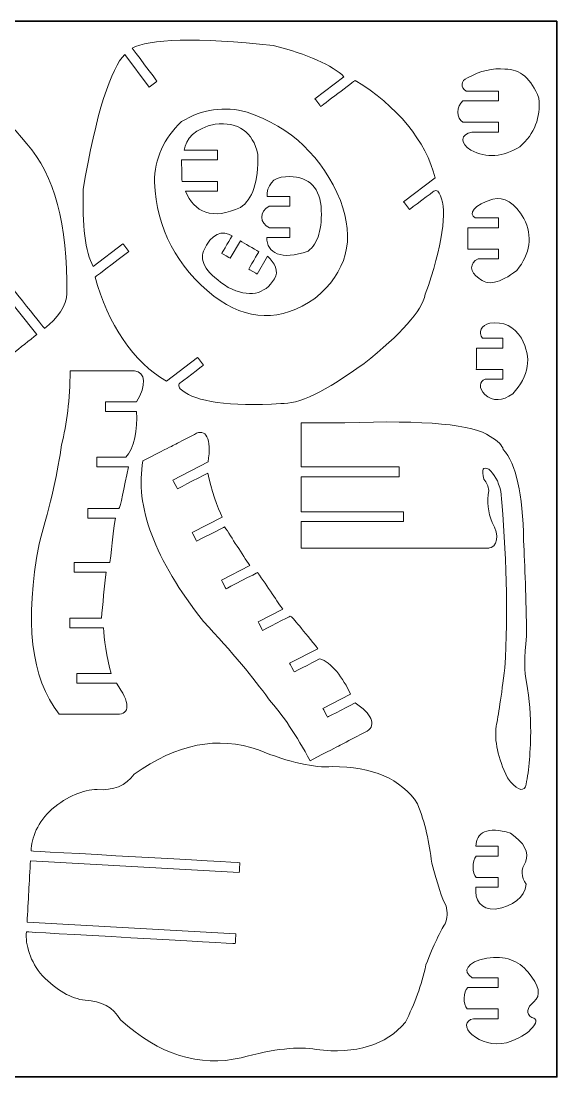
# Model space of a CAD drawing. Header units: inches. Extents: x -777 to 162, y -556 to 220.
# Drawn here: x 7.6 to 162.4, y -554.3 to -249.5 of the extents above; entities that cross this region are included whole.
import ezdxf

# ---------------------------------------------------------------- set-up
doc = ezdxf.new("R2010")
doc.units = ezdxf.units.IN
doc.header["$MEASUREMENT"] = 0
doc.layers.add('Layer 1', color=1, linetype='Continuous')
doc.layers.add('Layer 2', color=5, linetype='Continuous')

msp = doc.modelspace()

# ---------------------------------------------------------------- linework, layer by layer
at = {"layer": 'Layer 1', "lineweight": 9}
for points, knots in [([(20.7955, -328.1248), (21.1244, -308.2721), (17.2764, -293.8994), (9.2497, -285.0074), (9.2497, -285.0074), (1.165, -274.7102), (-10.0938, -266.1868), (-24.5263, -259.4373), (-24.5263, -259.4373), (-40.5374, -252.6586), (-52.8619, -253.557), (-61.4997, -262.1333)], [0, 0, 0, 0, 0.33333333, 0.33333333, 0.33333333, 0.33333334, 0.66666667, 0.66666667, 0.66666667, 0.66666668, 1, 1, 1, 1]), ([(100.8802, -265.5758), (97.7447, -262.4172), (90.2071, -258.9931), (80.4648, -256.6082), (80.4648, -256.6082), (58.5573, -254.0545), (44.2901, -254.7156), (39.6995, -257.3595)], [0, 0, 0, 0, 0.5, 0.5, 0.5, 0.50000001, 1, 1, 1, 1]), ([(37.5504, -259.1918), (37.5504, -259.1918), (44.6271, -268.5591), (44.6271, -268.5591), (44.6271, -268.5591), (44.6271, -268.5591), (46.8769, -266.8594), (46.8769, -266.8594), (46.8769, -266.8594), (46.8769, -266.8594), (39.6995, -257.3595), (39.6995, -257.3595)], [0, 0, 0, 0, 0.33333333, 0.33333333, 0.33333333, 0.33333334, 0.66666667, 0.66666667, 0.66666667, 0.66666668, 1, 1, 1, 1]), ([(28.4069, -320.3258), (26.2258, -316.4461), (25.2159, -308.0903), (25.5851, -298.0667), (25.5851, -298.0667), (29.1174, -276.2947), (33.7524, -262.8851), (37.5504, -259.1918)], [0, 0, 0, 0, 0.5, 0.5, 0.5, 0.50000001, 1, 1, 1, 1]), ([(137.5046, -286.7723), (142.1131, -289.1408), (146.8404, -288.8113), (151.6877, -285.783), (151.6877, -285.783), (155.9667, -282.0659), (157.792, -277.3883), (157.1636, -271.7518), (157.1636, -271.7518), (155.0394, -266.1458), (151.7777, -263.3571), (147.3791, -263.387), (147.3791, -263.387), (143.9085, -263.0276), (140.3177, -263.8666), (136.6069, -265.9056), (136.6069, -265.9056), (134.6023, -266.7039), (134.4525, -268.7666), (136.1582, -269.7285)], [0, 0, 0, 0, 0.2, 0.2, 0.2, 0.20000001, 0.4, 0.4, 0.4, 0.40000001, 0.6, 0.6, 0.6, 0.60000001, 0.8, 0.8, 0.8, 0.80000001, 1, 1, 1, 1]), ([(100.8802, -265.5758), (100.8802, -265.5758), (92.4561, -271.9397), (92.4561, -271.9397), (92.4561, -271.9397), (92.4561, -271.9397), (94.1558, -274.1891), (94.1558, -274.1891), (94.1558, -274.1891), (94.1558, -274.1891), (104.1111, -266.668), (104.1111, -266.668)], [0, 0, 0, 0, 0.33333333, 0.33333333, 0.33333333, 0.33333334, 0.66666667, 0.66666667, 0.66666667, 0.66666668, 1, 1, 1, 1]), ([(136.1579, -269.7285), (136.1579, -269.7285), (145.5735, -269.7285), (145.5735, -269.7285), (145.5735, -269.7285), (145.5735, -269.7285), (145.5735, -272.5478), (145.5735, -272.5478), (145.5735, -272.5478), (145.5735, -272.5478), (135.2605, -272.5478), (135.2605, -272.5478)], [0, 0, 0, 0, 0.33333333, 0.33333333, 0.33333333, 0.33333334, 0.66666667, 0.66666667, 0.66666667, 0.66666668, 1, 1, 1, 1]), ([(53.9319, -278.5381), (59.9557, -274.927), (66.2847, -274.0159), (72.9192, -275.8048), (72.9192, -275.8048), (85.7107, -280.2139), (94.6856, -288.7137), (99.8429, -301.3028), (99.8429, -301.3028), (104.1867, -312.63), (101.7315, -322.0513), (92.4777, -329.5664)], [0, 0, 0, 0, 0.33333333, 0.33333333, 0.33333333, 0.33333334, 0.66666667, 0.66666667, 0.66666667, 0.66666668, 1, 1, 1, 1]), ([(53.9319, -278.5381), (48.8118, -283.3456), (46.2054, -289.1847), (46.1125, -296.0558), (46.1125, -296.0558), (46.8568, -309.5659), (52.579, -320.5228), (63.2784, -328.9253), (63.2784, -328.9253), (72.9862, -336.2002), (82.7195, -336.4138), (92.4777, -329.5664)], [0, 0, 0, 0, 0.33333333, 0.33333333, 0.33333333, 0.33333334, 0.66666667, 0.66666667, 0.66666667, 0.66666668, 1, 1, 1, 1]), ([(54.747, -286.8034), (55.016, -283.7063), (57.9785, -280.4116), (63.6345, -279.2857), (63.6345, -279.2857), (70.3963, -278.5367), (74.5259, -281.4442), (76.0217, -288.0103), (76.0217, -288.0103), (76.1409, -295.9854), (74.4654, -301.0822), (70.9948, -303.3009), (70.9948, -303.3009), (62.8858, -307.104), (57.5896, -304.7563), (55.1064, -298.6233)], [0, 0, 0, 0, 0.25, 0.25, 0.25, 0.25000001, 0.5, 0.5, 0.5, 0.50000001, 0.75, 0.75, 0.75, 0.75000001, 1, 1, 1, 1]), ([(135.2605, -278.729), (135.2605, -278.729), (145.5735, -278.729), (145.5735, -278.729), (145.5735, -278.729), (145.5735, -278.729), (145.5735, -281.5483), (145.5735, -281.5483), (145.5735, -281.5483), (145.5735, -281.5483), (137.8636, -281.5483), (137.8636, -281.5483)], [0, 0, 0, 0, 0.33333333, 0.33333333, 0.33333333, 0.33333334, 0.66666667, 0.66666667, 0.66666667, 0.66666668, 1, 1, 1, 1]), ([(54.747, -286.8034), (54.747, -286.8034), (64.3809, -286.8034), (64.3809, -286.8034), (64.3809, -286.8034), (64.3809, -286.8034), (64.3809, -289.6228), (64.3809, -289.6228), (64.3809, -289.6228), (64.3809, -289.6228), (53.9393, -289.6228), (53.9393, -289.6228)], [0, 0, 0, 0, 0.33333333, 0.33333333, 0.33333333, 0.33333334, 0.66666667, 0.66666667, 0.66666667, 0.66666668, 1, 1, 1, 1]), ([(78.6565, -300.1661), (78.537, -297.1893), (80.3321, -294.4942), (84.0425, -294.4472), (84.0425, -294.4472), (90.2058, -294.1177), (93.6174, -296.9655), (94.2764, -302.9921), (94.2764, -302.9921), (94.6948, -309.4677), (93.4381, -313.7848), (90.5058, -315.9437), (90.5058, -315.9437), (82.6363, -318.668), (78.6565, -316.5604), (78.5669, -311.9857)], [0, 0, 0, 0, 0.25, 0.25, 0.25, 0.25000001, 0.5, 0.5, 0.5, 0.50000001, 0.75, 0.75, 0.75, 0.75000001, 1, 1, 1, 1]), ([(127.206, -294.8067), (127.206, -294.8067), (118.1319, -301.6621), (118.1319, -301.6621), (118.1319, -301.6621), (118.1319, -301.6621), (119.8313, -303.9113), (119.8313, -303.9113), (119.8313, -303.9113), (119.8313, -303.9113), (126.8393, -298.6171), (126.8393, -298.6171)], [0, 0, 0, 0, 0.33333333, 0.33333333, 0.33333333, 0.33333334, 0.66666667, 0.66666667, 0.66666667, 0.66666668, 1, 1, 1, 1]), ([(12.1568, -339.9889), (12.1568, -339.9889), (-20.8254, -298.7616), (-20.8254, -298.7616), (-20.8254, -298.7616), (-20.8254, -298.7616), (-18.6239, -297.0004), (-18.6239, -297.0004), (-18.6239, -297.0004), (-18.6239, -297.0004), (14.3583, -338.2277), (14.3583, -338.2277)], [0, 0, 0, 0, 0.33333333, 0.33333333, 0.33333333, 0.33333334, 0.66666667, 0.66666667, 0.66666667, 0.66666668, 1, 1, 1, 1]), ([(54.1183, -295.8039), (54.1183, -295.8039), (64.3809, -295.8039), (64.3809, -295.8039), (64.3809, -295.8039), (64.3809, -295.8039), (64.3809, -298.6233), (64.3809, -298.6233), (64.3809, -298.6233), (64.3809, -298.6233), (55.1064, -298.6233), (55.1064, -298.6233)], [0, 0, 0, 0, 0.33333333, 0.33333333, 0.33333333, 0.33333334, 0.66666667, 0.66666667, 0.66666667, 0.66666668, 1, 1, 1, 1]), ([(106.6803, -348.3683), (117.4662, -339.9063), (123.3599, -333.2518), (124.3607, -328.405), (124.3607, -328.405), (129.4173, -314.4713), (130.7018, -304.1524), (128.7627, -299.9986), (128.7627, -299.9986), (128.3805, -298.672), (127.7398, -298.2109), (126.8393, -298.6171)], [0, 0, 0, 0, 0.33333333, 0.33333333, 0.33333333, 0.33333334, 0.66666667, 0.66666667, 0.66666667, 0.66666668, 1, 1, 1, 1]), ([(78.6565, -300.1661), (78.6565, -300.1661), (85.2354, -300.1661), (85.2354, -300.1661), (85.2354, -300.1661), (85.2354, -300.1661), (85.2354, -302.9852), (85.2354, -302.9852), (85.2354, -302.9852), (85.2354, -302.9852), (79.2853, -302.9852), (79.2853, -302.9852)], [0, 0, 0, 0, 0.33333333, 0.33333333, 0.33333333, 0.33333334, 0.66666667, 0.66666667, 0.66666667, 0.66666668, 1, 1, 1, 1]), ([(139.6591, -318.1842), (137.0858, -319.3192), (137.1452, -321.9589), (139.8388, -323.7395), (139.8388, -323.7395), (142.2921, -326.0478), (145.9423, -325.2981), (150.7899, -321.4905), (150.7899, -321.4905), (154.7701, -316.634), (155.4586, -311.6572), (152.8547, -306.56), (152.8547, -306.56), (150.2224, -301.9732), (147.2297, -300.0844), (143.8779, -300.8936), (143.8779, -300.8936), (138.4023, -302.5823), (136.6966, -305.1943), (138.7613, -306.3643)], [0, 0, 0, 0, 0.2, 0.2, 0.2, 0.20000001, 0.4, 0.4, 0.4, 0.40000001, 0.6, 0.6, 0.6, 0.60000001, 0.8, 0.8, 0.8, 0.80000001, 1, 1, 1, 1]), ([(138.7617, -306.3643), (138.7617, -306.3643), (145.5527, -306.3643), (145.5527, -306.3643), (145.5527, -306.3643), (145.5527, -306.3643), (145.5527, -309.1837), (145.5527, -309.1837), (145.5527, -309.1837), (145.5527, -309.1837), (136.6973, -309.1837), (136.6973, -309.1837)], [0, 0, 0, 0, 0.33333333, 0.33333333, 0.33333333, 0.33333334, 0.66666667, 0.66666667, 0.66666667, 0.66666668, 1, 1, 1, 1]), ([(78.8374, -317.3768), (80.8318, -319.2589), (82.1671, -321.8301), (80.8037, -323.8927), (80.8037, -323.8927), (77.9839, -328.5765), (73.5278, -329.4152), (67.4358, -326.408), (67.4358, -326.408), (61.3718, -322.4649), (59.0126, -318.9632), (60.3584, -315.902), (60.3584, -315.902), (62.5027, -310.7762), (65.9133, -309.7256), (68.5512, -311.5519)], [0, 0, 0, 0, 0.25, 0.25, 0.25, 0.25000001, 0.5, 0.5, 0.5, 0.50000001, 0.75, 0.75, 0.75, 0.75000001, 1, 1, 1, 1]), ([(79.3749, -309.1663), (79.3749, -309.1663), (85.2354, -309.1663), (85.2354, -309.1663), (85.2354, -309.1663), (85.2354, -309.1663), (85.2354, -311.986), (85.2354, -311.986), (85.2354, -311.986), (85.2354, -311.986), (78.5669, -311.9857), (78.5669, -311.9857)], [0, 0, 0, 0, 0.33333333, 0.33333333, 0.33333333, 0.33333334, 0.66666667, 0.66666667, 0.66666667, 0.66666668, 1, 1, 1, 1]), ([(28.4069, -320.3258), (28.4069, -320.3258), (37.0541, -313.7933), (37.0541, -313.7933), (37.0541, -313.7933), (37.0541, -313.7933), (38.7532, -316.0427), (38.7532, -316.0427), (38.7532, -316.0427), (38.7532, -316.0427), (29.0057, -323.4068), (29.0057, -323.4068)], [0, 0, 0, 0, 0.33333333, 0.33333333, 0.33333333, 0.33333334, 0.66666667, 0.66666667, 0.66666667, 0.66666668, 1, 1, 1, 1]), ([(70.9821, -312.9794), (70.9821, -312.9794), (68.0314, -318.0041), (68.0314, -318.0041), (68.0314, -318.0041), (68.0314, -318.0041), (65.6006, -316.5766), (65.6006, -316.5766), (65.6006, -316.5766), (65.6006, -316.5766), (68.5512, -311.5519), (68.5512, -311.5519)], [0, 0, 0, 0, 0.33333333, 0.33333333, 0.33333333, 0.33333334, 0.66666667, 0.66666667, 0.66666667, 0.66666668, 1, 1, 1, 1]), ([(78.8374, -317.3768), (78.8374, -317.3768), (75.7927, -322.5617), (75.7927, -322.5617), (75.7927, -322.5617), (75.7927, -322.5617), (73.3615, -321.134), (73.3615, -321.134), (73.3615, -321.134), (73.3615, -321.134), (76.3121, -316.1094), (76.3121, -316.1094)], [0, 0, 0, 0, 0.33333333, 0.33333333, 0.33333333, 0.33333334, 0.66666667, 0.66666667, 0.66666667, 0.66666668, 1, 1, 1, 1]), ([(136.6973, -315.3648), (136.6973, -315.3648), (145.5527, -315.3648), (145.5527, -315.3648), (145.5527, -315.3648), (145.5527, -315.3648), (145.5527, -318.1842), (145.5527, -318.1842), (145.5527, -318.1842), (145.5527, -318.1842), (139.6591, -318.1842), (139.6591, -318.1842)], [0, 0, 0, 0, 0.33333333, 0.33333333, 0.33333333, 0.33333334, 0.66666667, 0.66666667, 0.66666667, 0.66666668, 1, 1, 1, 1]), ([(141.7238, -352.9185), (139.8686, -353.3475), (139.8081, -355.5928), (141.5442, -357.288), (141.5442, -357.288), (143.9975, -359.3868), (146.6906, -359.3267), (149.6232, -357.1083), (149.6232, -357.1083), (154.4103, -352.012), (155.2483, -346.675), (152.1367, -341.0982), (152.1367, -341.0982), (150.0121, -337.6202), (146.9899, -336.1812), (143.0702, -336.7811), (143.0702, -336.7811), (140.4376, -337.1752), (139.7192, -339.4026), (140.9158, -341.0986)], [0, 0, 0, 0, 0.2, 0.2, 0.2, 0.20000001, 0.4, 0.4, 0.4, 0.40000001, 0.6, 0.6, 0.6, 0.60000001, 0.8, 0.8, 0.8, 0.80000001, 1, 1, 1, 1]), ([(140.9162, -341.0986), (140.9162, -341.0986), (146.8277, -341.0986), (146.8277, -341.0986), (146.8277, -341.0986), (146.8277, -341.0986), (146.8277, -343.918), (146.8277, -343.918), (146.8277, -343.918), (146.8277, -343.918), (139.2104, -343.918), (139.2104, -343.918)], [0, 0, 0, 0, 0.33333333, 0.33333333, 0.33333333, 0.33333334, 0.66666667, 0.66666667, 0.66666667, 0.66666668, 1, 1, 1, 1]), ([(49.5915, -353.4406), (49.5915, -353.4406), (58.6243, -346.6168), (58.6243, -346.6168), (58.6243, -346.6168), (58.6243, -346.6168), (60.3239, -348.8662), (60.3239, -348.8662), (60.3239, -348.8662), (60.3239, -348.8662), (53.5235, -354.0036), (53.5235, -354.0036)], [0, 0, 0, 0, 0.33333333, 0.33333333, 0.33333333, 0.33333334, 0.66666667, 0.66666667, 0.66666667, 0.66666668, 1, 1, 1, 1]), ([(106.6803, -348.3683), (95.5925, -356.4307), (87.5806, -360.281), (82.645, -359.9188), (82.645, -359.9188), (67.8603, -360.9742), (57.7919, -359.2322), (54.3265, -356.2314), (54.3265, -356.2314), (53.155, -355.5011), (52.8866, -354.7587), (53.5235, -354.0036)], [0, 0, 0, 0, 0.33333333, 0.33333333, 0.33333333, 0.33333334, 0.66666667, 0.66666667, 0.66666667, 0.66666668, 1, 1, 1, 1]), ([(139.1207, -350.0994), (139.1207, -350.0994), (146.8277, -350.0994), (146.8277, -350.0994), (146.8277, -350.0994), (146.8277, -350.0994), (146.8277, -352.9185), (146.8277, -352.9185), (146.8277, -352.9185), (146.8277, -352.9185), (141.7238, -352.9185), (141.7238, -352.9185)], [0, 0, 0, 0, 0.33333333, 0.33333333, 0.33333333, 0.33333334, 0.66666667, 0.66666667, 0.66666667, 0.66666668, 1, 1, 1, 1]), ([(18.5781, -449.5714), (10.4483, -439.1487), (8.5359, -422.7628), (12.8397, -400.4133), (12.8397, -400.4133), (16.1871, -388.6372), (18.339, -379.1326), (19.2954, -371.8995), (19.2954, -371.8995), (20.8495, -365.8686), (21.6864, -358.7489), (21.8059, -350.5401)], [0, 0, 0, 0, 0.33333333, 0.33333333, 0.33333333, 0.33333334, 0.66666667, 0.66666667, 0.66666667, 0.66666668, 1, 1, 1, 1]), ([(40.975, -362.2295), (40.975, -362.2295), (32.0307, -362.2295), (32.0307, -362.2295), (32.0307, -362.2295), (32.0307, -362.2295), (32.0307, -359.4101), (32.0307, -359.4101), (32.0307, -359.4101), (32.0307, -359.4101), (40.9936, -359.4101), (40.9936, -359.4101)], [0, 0, 0, 0, 0.33333333, 0.33333333, 0.33333333, 0.33333334, 0.66666667, 0.66666667, 0.66666667, 0.66666668, 1, 1, 1, 1]), ([(101.1519, -365.5002), (124.432, -364.6633), (138.4084, -365.9784), (143.0818, -369.4455), (143.0818, -369.4455), (145.4225, -370.7814), (146.6821, -372.0338), (146.8611, -373.2024)], [0, 0, 0, 0, 0.5, 0.5, 0.5, 0.50000001, 1, 1, 1, 1]), ([(142.3772, -401.6516), (145.3988, -401.7114), (145.8259, -397.8357), (143.7014, -394.2979), (143.7014, -394.2979), (142.4745, -391.39), (142.1454, -388.302), (142.7144, -385.0343), (142.7144, -385.0343), (142.5945, -383.8351), (142.1155, -382.7558), (141.2776, -381.7964), (141.2776, -381.7964), (140.5596, -378.918), (141.0381, -377.9587), (142.714, -378.918), (142.714, -378.918), (144.2999, -380.1774), (145.4669, -382.2765), (146.2148, -385.2143), (146.2148, -385.2143), (147.8612, -403.0225), (148.2508, -420.0379), (147.3834, -436.2594), (147.3834, -436.2594), (146.3074, -444.5087), (145.4706, -450.1278), (144.8728, -453.1166), (144.8728, -453.1166), (144.2751, -457.2413), (145.351, -462.2028), (148.1007, -468.0012), (148.1007, -468.0012), (150.6728, -471.2897), (152.4085, -472.1466), (153.3065, -470.5705), (153.3065, -470.5705), (154.2334, -466.7029), (154.7422, -461.4563), (154.8326, -454.8305), (154.8326, -454.8305), (154.8549, -450.1876), (154.4641, -445.3718), (153.6597, -440.3841), (153.6597, -440.3841), (152.9424, -437.6343), (152.9424, -433.2108), (153.6597, -427.1135), (153.6597, -427.1135), (153.4804, -415.9949), (153.1815, -406.7892), (152.7631, -399.4964), (152.7631, -399.4964), (152.5787, -386.0239), (150.6108, -377.2592), (146.8611, -373.2024)], [0, 0, 0, 0, 0.07142857, 0.07142857, 0.07142857, 0.07142858, 0.14285714, 0.14285714, 0.14285714, 0.14285715, 0.21428571, 0.21428571, 0.21428571, 0.21428572, 0.28571429, 0.28571429, 0.28571429, 0.2857143, 0.35714286, 0.35714286, 0.35714286, 0.35714287, 0.42857143, 0.42857143, 0.42857143, 0.42857144, 0.5, 0.5, 0.5, 0.50000001, 0.57142857, 0.57142857, 0.57142857, 0.57142858, 0.64285714, 0.64285714, 0.64285714, 0.64285715, 0.71428571, 0.71428571, 0.71428571, 0.71428572, 0.78571429, 0.78571429, 0.78571429, 0.7857143, 0.85714286, 0.85714286, 0.85714286, 0.85714287, 0.92857143, 0.92857143, 0.92857143, 0.92857144, 1, 1, 1, 1]), ([(38.6413, -378.2341), (38.6413, -378.2341), (29.4531, -378.2341), (29.4531, -378.2341), (29.4531, -378.2341), (29.4531, -378.2341), (29.4531, -375.4147), (29.4531, -375.4147), (29.4531, -375.4147), (29.4531, -375.4147), (37.8336, -375.4147), (37.8336, -375.4147)], [0, 0, 0, 0, 0.33333333, 0.33333333, 0.33333333, 0.33333334, 0.66666667, 0.66666667, 0.66666667, 0.66666668, 1, 1, 1, 1]), ([(42.8305, -376.5207), (40.3837, -389.5107), (46.1961, -404.95), (60.267, -422.8394), (60.267, -422.8394), (68.6406, -431.7705), (74.9104, -439.231), (79.0763, -445.2207), (79.0763, -445.2207), (83.2224, -449.8681), (87.2301, -455.8119), (91.0996, -463.0524)], [0, 0, 0, 0, 0.33333333, 0.33333333, 0.33333333, 0.33333334, 0.66666667, 0.66666667, 0.66666667, 0.66666668, 1, 1, 1, 1]), ([(61.6302, -376.8012), (61.6302, -376.8012), (51.4696, -382.0421), (51.4696, -382.0421), (51.4696, -382.0421), (51.4696, -382.0421), (52.7621, -384.5477), (52.7621, -384.5477), (52.7621, -384.5477), (52.7621, -384.5477), (61.5521, -380.0135), (61.5521, -380.0135)], [0, 0, 0, 0, 0.33333333, 0.33333333, 0.33333333, 0.33333334, 0.66666667, 0.66666667, 0.66666667, 0.66666668, 1, 1, 1, 1]), ([(88.495, -378.2357), (88.495, -378.2357), (116.8049, -378.2357), (116.8049, -378.2357), (116.8049, -378.2357), (116.8049, -378.2357), (116.8049, -381.0547), (116.8049, -381.0547), (116.8049, -381.0547), (116.8049, -381.0547), (88.495, -381.0547), (88.495, -381.0547)], [0, 0, 0, 0, 0.33333333, 0.33333333, 0.33333333, 0.33333334, 0.66666667, 0.66666667, 0.66666667, 0.66666668, 1, 1, 1, 1]), ([(34.8711, -393.0753), (34.8711, -393.0753), (26.8802, -393.0753), (26.8802, -393.0753), (26.8802, -393.0753), (26.8802, -393.0753), (26.8802, -390.2559), (26.8802, -390.2559), (26.8802, -390.2559), (26.8802, -390.2559), (35.8588, -390.2559), (35.8588, -390.2559)], [0, 0, 0, 0, 0.33333333, 0.33333333, 0.33333333, 0.33333334, 0.66666667, 0.66666667, 0.66666667, 0.66666668, 1, 1, 1, 1]), ([(65.6817, -392.7194), (65.6817, -392.7194), (57.0243, -397.1853), (57.0243, -397.1853), (57.0243, -397.1853), (57.0243, -397.1853), (58.3168, -399.691), (58.3168, -399.691), (58.3168, -399.691), (58.3168, -399.691), (66.4158, -395.5131), (66.4158, -395.5131)], [0, 0, 0, 0, 0.33333333, 0.33333333, 0.33333333, 0.33333334, 0.66666667, 0.66666667, 0.66666667, 0.66666668, 1, 1, 1, 1]), ([(88.495, -391.1684), (88.495, -391.1684), (118.0616, -391.1684), (118.0616, -391.1684), (118.0616, -391.1684), (118.0616, -391.1684), (118.0616, -393.9877), (118.0616, -393.9877), (118.0616, -393.9877), (118.0616, -393.9877), (88.495, -393.9877), (88.495, -393.9877)], [0, 0, 0, 0, 0.33333333, 0.33333333, 0.33333333, 0.33333334, 0.66666667, 0.66666667, 0.66666667, 0.66666668, 1, 1, 1, 1]), ([(142.8343, -401.6516), (136.8816, -401.6516), (145.0219, -401.6516), (139.0688, -401.6516), (139.0688, -401.6516), (126.4374, -401.6516), (113.8056, -401.6516), (101.1742, -401.6516)], [0, 0, 0, 0, 0.5, 0.5, 0.5, 0.50000001, 1, 1, 1, 1]), ([(32.1779, -408.6057), (32.1779, -408.6057), (22.9752, -408.6057), (22.9752, -408.6057), (22.9752, -408.6057), (22.9752, -408.6057), (22.9752, -405.7864), (22.9752, -405.7864), (22.9752, -405.7864), (22.9752, -405.7864), (33.2553, -405.7867), (33.2553, -405.7867)], [0, 0, 0, 0, 0.33333333, 0.33333333, 0.33333333, 0.33333334, 0.66666667, 0.66666667, 0.66666667, 0.66666668, 1, 1, 1, 1]), ([(73.6976, -406.6931), (73.6976, -406.6931), (65.5189, -410.9121), (65.5189, -410.9121), (65.5189, -410.9121), (65.5189, -410.9121), (66.8114, -413.4177), (66.8114, -413.4177), (66.8114, -413.4177), (66.8114, -413.4177), (75.9474, -408.7045), (75.9474, -408.7045)], [0, 0, 0, 0, 0.33333333, 0.33333333, 0.33333333, 0.33333334, 0.66666667, 0.66666667, 0.66666667, 0.66666668, 1, 1, 1, 1]), ([(83.2107, -419.2604), (83.2107, -419.2604), (76.109, -422.9238), (76.109, -422.9238), (76.109, -422.9238), (76.109, -422.9238), (77.4016, -425.4294), (77.4016, -425.4294), (77.4016, -425.4294), (77.4016, -425.4294), (85.3811, -421.3132), (85.3811, -421.3132)], [0, 0, 0, 0, 0.33333333, 0.33333333, 0.33333333, 0.33333334, 0.66666667, 0.66666667, 0.66666667, 0.66666668, 1, 1, 1, 1]), ([(31.4603, -424.6993), (31.4603, -424.6993), (21.7188, -424.6993), (21.7188, -424.6993), (21.7188, -424.6993), (21.7188, -424.6993), (21.7188, -421.88), (21.7188, -421.88), (21.7188, -421.88), (21.7188, -421.88), (30.8319, -421.88), (30.8319, -421.88)], [0, 0, 0, 0, 0.33333333, 0.33333333, 0.33333333, 0.33333334, 0.66666667, 0.66666667, 0.66666667, 0.66666668, 1, 1, 1, 1]), ([(93.3656, -430.7223), (93.3656, -430.7223), (85.1998, -434.9346), (85.1998, -434.9346), (85.1998, -434.9346), (85.1998, -434.9346), (86.4923, -437.4402), (86.4923, -437.4402), (86.4923, -437.4402), (86.4923, -437.4402), (93.9403, -433.5982), (93.9403, -433.5982)], [0, 0, 0, 0, 0.33333333, 0.33333333, 0.33333333, 0.33333334, 0.66666667, 0.66666667, 0.66666667, 0.66666668, 1, 1, 1, 1]), ([(35.1568, -440.7036), (35.1568, -440.7036), (23.7242, -440.704), (23.7242, -440.704), (23.7242, -440.704), (23.7242, -440.704), (23.7242, -437.8846), (23.7242, -437.8846), (23.7242, -437.8846), (23.7242, -437.8846), (33.6147, -437.8846), (33.6147, -437.8846)], [0, 0, 0, 0, 0.33333333, 0.33333333, 0.33333333, 0.33333334, 0.66666667, 0.66666667, 0.66666667, 0.66666668, 1, 1, 1, 1]), ([(102.7769, -443.8761), (102.7769, -443.8761), (94.8278, -447.9766), (94.8278, -447.9766), (94.8278, -447.9766), (94.8278, -447.9766), (96.1202, -450.4819), (96.1202, -450.4819), (96.1202, -450.4819), (96.1202, -450.4819), (104.0858, -446.3729), (104.0858, -446.3729)], [0, 0, 0, 0, 0.33333333, 0.33333333, 0.33333333, 0.33333334, 0.66666667, 0.66666667, 0.66666667, 0.66666668, 1, 1, 1, 1]), ([(10.4945, -489.0971), (10.4992, -485.4109), (12.5449, -480.5956), (16.4984, -477.0123), (16.4984, -477.0123), (21.0922, -473.286), (25.4628, -471.4048), (29.6091, -471.3696), (29.6091, -471.3696), (34.2714, -471.7526), (37.8384, -470.2755), (40.3092, -466.9389), (40.3092, -466.9389), (52.5663, -458.1423), (64.5214, -455.8141), (76.1738, -459.9544), (76.1738, -459.9544), (85.309, -463.5835), (92.4035, -465.1819), (97.4572, -464.7485), (97.4572, -464.7485), (109.1357, -464.6892), (117.3756, -468.2681), (122.1772, -475.4842), (122.1772, -475.4842), (124.2613, -480.9902), (125.6157, -486.6945), (126.2404, -492.597), (126.2404, -492.597), (127.872, -498.6952), (129.2554, -502.8258), (130.3906, -504.989)], [0, 0, 0, 0, 0.125, 0.125, 0.125, 0.12500001, 0.25, 0.25, 0.25, 0.25000001, 0.375, 0.375, 0.375, 0.37500001, 0.5, 0.5, 0.5, 0.50000001, 0.625, 0.625, 0.625, 0.62500001, 0.75, 0.75, 0.75, 0.75000001, 0.875, 0.875, 0.875, 0.87500001, 1, 1, 1, 1]), ([(138.9937, -499.5854), (138.5753, -503.1921), (140.4308, -506.0971), (144.56, -505.9342), (144.56, -505.9342), (149.9456, -504.9745), (152.938, -502.5761), (153.5365, -498.7383), (153.5365, -498.7383), (152.0406, -496.5495), (151.9805, -494.4205), (153.3568, -492.3523), (153.3568, -492.3523), (154.4637, -489.5045), (152.9974, -486.7161), (148.9582, -483.9875), (148.9582, -483.9875), (142.3458, -481.8038), (139.0239, -483.8512), (138.9941, -487.7655)], [0, 0, 0, 0, 0.2, 0.2, 0.2, 0.20000001, 0.4, 0.4, 0.4, 0.40000001, 0.6, 0.6, 0.6, 0.60000001, 0.8, 0.8, 0.8, 0.80000001, 1, 1, 1, 1]), ([(10.3352, -491.9122), (10.3352, -491.9122), (70.6429, -495.3178), (70.6429, -495.3178), (70.6429, -495.3178), (70.6429, -495.3178), (70.8021, -492.5026), (70.8021, -492.5026), (70.8021, -492.5026), (70.8021, -492.5026), (10.4945, -489.0971), (10.4945, -489.0971)], [0, 0, 0, 0, 0.33333333, 0.33333333, 0.33333333, 0.33333334, 0.66666667, 0.66666667, 0.66666667, 0.66666668, 1, 1, 1, 1]), ([(138.9937, -487.7655), (138.9937, -487.7655), (145.4446, -487.7655), (145.4446, -487.7655), (145.4446, -487.7655), (145.4446, -487.7655), (145.4443, -490.5849), (145.4443, -490.5849), (145.4443, -490.5849), (145.4443, -490.5849), (139.0837, -490.5849), (139.0837, -490.5849)], [0, 0, 0, 0, 0.33333333, 0.33333333, 0.33333333, 0.33333334, 0.66666667, 0.66666667, 0.66666667, 0.66666668, 1, 1, 1, 1]), ([(139.0837, -496.766), (139.0837, -496.766), (145.4443, -496.766), (145.4443, -496.766), (145.4443, -496.766), (145.4443, -496.766), (145.4443, -499.5854), (145.4443, -499.5854), (145.4443, -499.5854), (145.4443, -499.5854), (138.9933, -499.5854), (138.9933, -499.5854)], [0, 0, 0, 0, 0.33333333, 0.33333333, 0.33333333, 0.33333334, 0.66666667, 0.66666667, 0.66666667, 0.66666668, 1, 1, 1, 1]), ([(9.1754, -512.4578), (8.7653, -516.121), (10.2564, -521.1365), (13.7814, -525.142), (13.7814, -525.142), (17.9267, -529.3618), (22.0578, -531.7231), (26.1739, -532.2249), (26.1739, -532.2249), (30.8496, -532.3692), (34.2276, -534.2385), (36.3072, -537.8321), (36.3072, -537.8321), (47.4965, -547.9526), (59.1136, -551.612), (71.1579, -548.8098), (71.1579, -548.8098), (80.6435, -546.2322), (87.8727, -545.4427), (92.8456, -546.4423), (92.8456, -546.4423), (104.4432, -547.8161), (113.0335, -545.1875), (118.6167, -538.5579), (118.6167, -538.5579), (121.3072, -533.3215), (123.2949, -527.8059), (124.58, -522.0112), (124.58, -522.0112), (126.8875, -516.1355), (128.7269, -512.1868), (130.0984, -510.1652)], [0, 0, 0, 0, 0.125, 0.125, 0.125, 0.12500001, 0.25, 0.25, 0.25, 0.25000001, 0.375, 0.375, 0.375, 0.37500001, 0.5, 0.5, 0.5, 0.50000001, 0.625, 0.625, 0.625, 0.62500001, 0.75, 0.75, 0.75, 0.75000001, 0.875, 0.875, 0.875, 0.87500001, 1, 1, 1, 1]), ([(9.3347, -509.643), (9.3347, -509.643), (69.6423, -513.0486), (69.6423, -513.0486), (69.6423, -513.0486), (69.6423, -513.0486), (69.4831, -515.8633), (69.4831, -515.8633), (69.4831, -515.8633), (69.4831, -515.8633), (9.1754, -512.4578), (9.1754, -512.4578)], [0, 0, 0, 0, 0.33333333, 0.33333333, 0.33333333, 0.33333334, 0.66666667, 0.66666667, 0.66666667, 0.66666668, 1, 1, 1, 1]), ([(138.276, -537.5414), (135.7925, -538.0306), (135.643, -540.3353), (137.8274, -542.0911), (137.8274, -542.0911), (140.4604, -544.3998), (143.8118, -545.2093), (147.8812, -544.5197), (147.8812, -544.5197), (151.4422, -543.1707), (153.746, -541.8811), (154.7932, -540.652), (154.7932, -540.652), (156.7082, -538.6736), (156.8274, -537.5338), (155.1522, -537.2342), (155.1522, -537.2342), (153.3867, -536.0051), (153.5959, -534.476), (155.7806, -532.647), (155.7806, -532.647), (157.9048, -530.8179), (157.3362, -527.9698), (154.0748, -524.1025), (154.0748, -524.1025), (151.3521, -520.6547), (147.3724, -519.3053), (142.1359, -520.0547), (142.1359, -520.0547), (136.3611, -521.1985), (134.9545, -523.8758), (137.917, -525.7216)], [0, 0, 0, 0, 0.125, 0.125, 0.125, 0.12500001, 0.25, 0.25, 0.25, 0.25000001, 0.375, 0.375, 0.375, 0.37500001, 0.5, 0.5, 0.5, 0.50000001, 0.625, 0.625, 0.625, 0.62500001, 0.75, 0.75, 0.75, 0.75000001, 0.875, 0.875, 0.875, 0.87500001, 1, 1, 1, 1]), ([(137.9163, -525.7216), (137.9163, -525.7216), (145.445, -525.7216), (145.445, -525.7216), (145.445, -525.7216), (145.445, -525.7216), (145.445, -528.5413), (145.445, -528.5413), (145.445, -528.5413), (145.445, -528.5413), (136.6596, -528.5413), (136.6596, -528.5413)], [0, 0, 0, 0, 0.33333333, 0.33333333, 0.33333333, 0.33333334, 0.66666667, 0.66666667, 0.66666667, 0.66666668, 1, 1, 1, 1]), ([(136.4806, -534.7224), (136.4806, -534.7224), (145.445, -534.7224), (145.445, -534.7224), (145.445, -534.7224), (145.445, -534.7224), (145.445, -537.5414), (145.445, -537.5414), (145.445, -537.5414), (145.445, -537.5414), (138.2757, -537.5414), (138.2757, -537.5414)], [0, 0, 0, 0, 0.33333333, 0.33333333, 0.33333333, 0.33333334, 0.66666667, 0.66666667, 0.66666667, 0.66666668, 1, 1, 1, 1])]:
    msp.add_open_spline(points, degree=3, knots=knots, dxfattribs=at)
for points in [[(127.206, -294.8067), (124.721, -284.3771), (116.0546, -273.7519), (104.1111, -266.668)], [(135.2605, -272.5478), (133.3455, -274.0339), (133.3452, -277.6712), (135.2605, -278.729)], [(137.8636, -281.5483), (134.5126, -282.2321), (134.393, -284.7617), (137.5046, -286.7723)], [(54.1186, -295.8039), (54.0585, -294.7374), (53.9987, -291.1001), (53.9393, -289.6228)], [(79.3746, -309.1663), (76.4121, -307.9795), (76.3822, -304.3425), (79.2849, -302.9852)], [(136.6969, -309.1837), (136.6969, -310.5119), (136.6969, -314.1492), (136.6969, -315.3648)], [(70.9821, -312.9794), (71.8967, -313.5165), (75.0332, -315.3584), (76.3121, -316.1094)], [(49.5915, -353.4406), (40.2389, -348.1991), (32.5547, -336.8323), (29.0057, -323.4068)], [(14.3583, -338.2277), (18.1194, -335.4871), (20.8811, -331.6268), (20.7955, -328.1248)], [(12.1568, -339.9889), (10.1535, -341.5916), (7.2268, -343.9329), (5.2232, -345.5359)], [(139.2104, -343.918), (139.2403, -345.2254), (139.2104, -348.8627), (139.1204, -350.0994)], [(40.3809, -350.5401), (28.9005, -350.5401), (34.7227, -350.5401), (21.8059, -350.5401)], [(40.3809, -350.5401), (43.6244, -350.8721), (43.8286, -354.6177), (40.9936, -359.4101)], [(40.975, -362.2295), (41.3049, -367.2482), (40.2574, -373.2208), (37.8336, -375.4147)], [(88.495, -365.5002), (88.495, -365.5002), (101.1519, -365.5002), (101.1519, -365.5002)], [(88.495, -378.2357), (88.495, -374.7522), (88.495, -367.1514), (88.495, -365.5002)], [(61.6302, -376.8012), (62.7008, -370.1654), (61.0323, -366.8132), (57.7096, -368.8454)], [(57.7096, -368.8454), (48.863, -373.409), (54.8685, -370.311), (42.8305, -376.5207)], [(38.6413, -378.2341), (37.2956, -384.3675), (36.3676, -389.9519), (35.8588, -390.2559)], [(65.6817, -392.7194), (64.5073, -390.1803), (62.4075, -384.5434), (61.5521, -380.0135)], [(88.495, -391.1684), (88.495, -388.0855), (88.495, -383.1374), (88.495, -381.0547)], [(34.8711, -393.0753), (34.4527, -395.1402), (33.914, -400.9542), (33.2553, -405.7867)], [(73.6976, -406.6931), (71.5427, -403.6234), (68.3925, -398.4951), (66.4158, -395.5131)], [(88.495, -393.9877), (88.495, -396.4864), (88.5172, -398.6868), (88.5172, -401.6516)], [(88.5172, -401.6516), (88.5172, -401.6516), (101.1742, -401.6516), (101.1742, -401.6516)], [(32.1779, -408.6057), (31.6702, -412.3218), (31.2215, -418.3236), (30.8319, -421.88)], [(83.2107, -419.2604), (81.8922, -417.6171), (78.7482, -412.6973), (75.9474, -408.7045)], [(93.3656, -430.7223), (89.3578, -425.8884), (85.9726, -421.3501), (85.3811, -421.3132)], [(31.4603, -424.6993), (31.5806, -427.4943), (32.2982, -433.4666), (33.6147, -437.8846)], [(102.7769, -443.8761), (100.7692, -439.2646), (97.1001, -434.4368), (93.9403, -433.5982)], [(35.1568, -440.7036), (39.1504, -446.1102), (39.2048, -449.8543), (35.3201, -449.5714)], [(107.6077, -454.5368), (110.338, -452.7547), (108.8023, -449.3324), (104.0858, -446.3729)], [(35.3201, -449.5714), (25.3658, -449.5714), (32.1233, -449.5714), (18.5781, -449.5714)], [(107.6077, -454.5368), (97.4048, -459.7999), (102.5791, -457.1308), (91.0996, -463.0524)], [(139.0837, -490.5849), (137.8871, -492.0112), (137.8868, -495.6485), (139.0837, -496.766)], [(9.8347, -500.7776), (9.9793, -498.2161), (10.1906, -494.4741), (10.3352, -491.9122)], [(9.8347, -500.7776), (9.6901, -503.3391), (9.4793, -507.0811), (9.3347, -509.643)], [(130.3906, -504.989), (130.8573, -506.7458), (130.7602, -508.4714), (130.0984, -510.1652)], [(136.6603, -528.5413), (135.284, -529.7285), (135.2235, -533.3654), (136.4806, -534.7224)]]:
    msp.add_open_spline(points, degree=3, dxfattribs=at)
at = {"layer": 'Layer 2', "lineweight": 35}
msp.add_open_spline([(162.3996, -249.531), (162.3996, -249.531), (162.3996, -554.331), (162.3996, -554.331), (162.3996, -554.331), (162.3996, -554.331), (-294.8005, -554.331), (-294.8005, -554.331), (-294.8005, -554.331), (-294.8005, -554.331), (-294.8005, -249.531), (-294.8005, -249.531), (-294.8005, -249.531), (-294.8005, -249.531), (162.3996, -249.531), (162.3996, -249.531)], degree=3, knots=[0, 0, 0, 0, 0.25, 0.25, 0.25, 0.25000001, 0.5, 0.5, 0.5, 0.50000001, 0.75, 0.75, 0.75, 0.75000001, 1, 1, 1, 1], dxfattribs=at)

doc.saveas('drawing.dxf')
